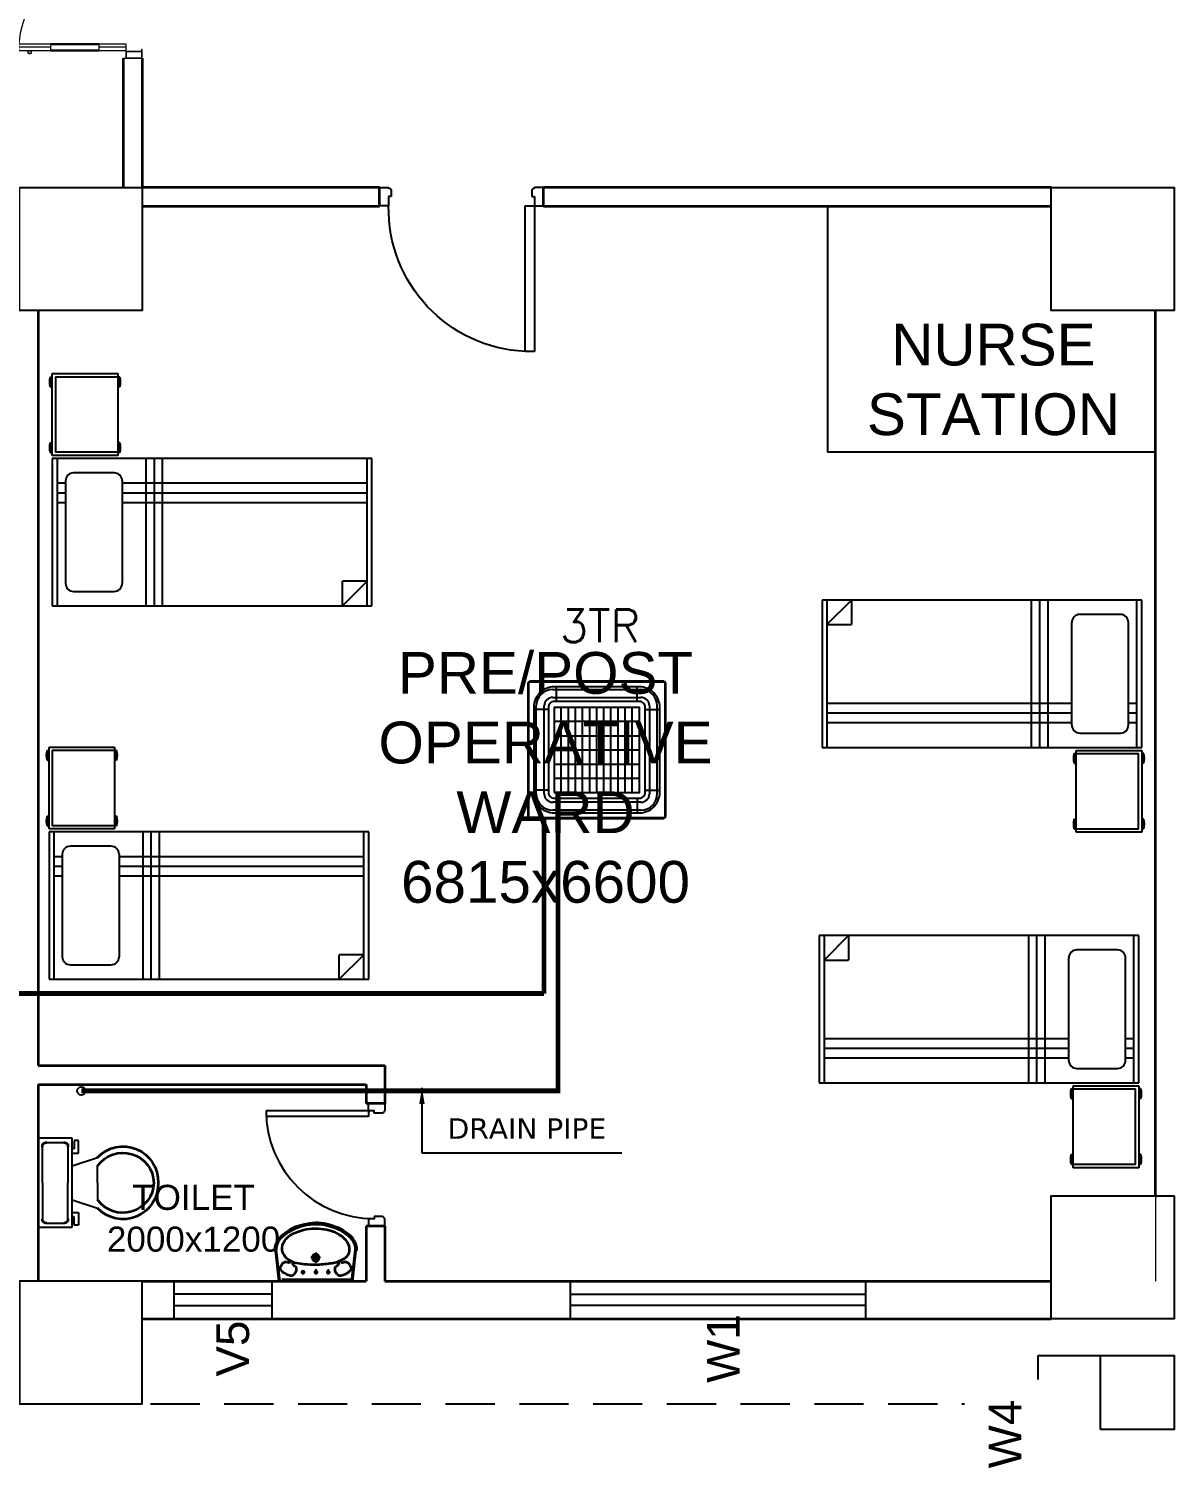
# Model space of a CAD drawing. Extents: x 3550807 to 4078732, y -628171 to -515859.
# Drawn here: x 3948032 to 3955019, y -539546 to -530760 of the extents above; entities that cross this region are included whole.
import ezdxf

# ---------------------------------------------------------------- set-up
doc = ezdxf.new("R2010")
doc.units = 0
doc.header["$LTSCALE"] = 6
doc.header["$MEASUREMENT"] = 0
doc.linetypes.add('HIDDEN', pattern=[0.375, 0.25, -0.125])
doc.layers.get('0').update_dxf_attribs({"linetype": 'CONTINUOUS'})
for name, color, linetype in [('AC-AHU', 7, 'CONTINUOUS'), ('Chajja', 7, 'CONTINUOUS'), ('COL', 5, 'CONTINUOUS'), ('DIM', 7, 'CONTINUOUS'), ('DOOR', 44, 'CONTINUOUS'), ('furniture', 33, 'CONTINUOUS'), ('JOINERY', 7, 'CONTINUOUS'), ('MEP_HVAC_DRAIN_PIPE', 7, 'CONTINUOUS'), ('MEP_HVAC_TEXT', 7, 'CONTINUOUS'), ('Window', 161, 'CONTINUOUS')]:
    doc.layers.add(name, color=color, linetype=linetype)
for name, color, linetype, lineweight in [('Double Leaf Door', 4, 'CONTINUOUS', 18), ('HTL-AC UNIT', 5, 'CONTINUOUS', 25), ('MEP_HVAC_VRF_COPPER_PIPE', 6, 'CONTINUOUS', 9), ('WALL', 10, 'CONTINUOUS', 35)]:
    doc.layers.add(name, color=color, linetype=linetype, lineweight=lineweight)
doc.styles.add('ARIAL', font='arial.ttf')
doc.styles.add('VERDANA', font='verdana.ttf')
doc.dimstyles.new('TEXT', dxfattribs={"dimscale": 0, "dimtxt": 500, "dimasz": 100, "dimexe": 75, "dimexo": 100, "dimgap": 50, "dimtad": 0, "dimdec": 0, "dimzin": 0, "dimdsep": 46, "dimtxsty": 'ARIAL', "dimblk": 'OBLIQUE', "dimcen": 0.09, "dimdle": 100, "dimclrd": 256, "dimclre": 256, "dimclrt": 6, "dimadec": 0, "dimazin": 0, "dimtfac": 1, "dimtdec": 0, "dimtofl": 0, "dimtmove": 2, "dimatfit": 3, "dimfxl": 0, "dimfrac": 2, "dimtolj": 1, "dimtzin": 0, "dimarcsym": 0})

# ---------------------------------------------------------------- blocks, each defined once
blk = doc.blocks.new('1000')
at = {"layer": 'DOOR', "color": 8}
for p, q in [((0, -111.1, 0), (0, 0)), ((0, 0), (55.2, 0, 0)), ((944.8, 0, 0), (944.8, -2.5, 0)), ((1000, 0), (944.8, 0, 0)), ((1000, -111.1, 0), (1000, 0)), ((55.2, 0, 0), (55.2, -2.5, 0)), ((70.2, -55, 0), (55.2, -55, 0)), ((55.2, -55, 0), (55.2, -111.1, 0)), ((70.2, -15, 0), (67.7, -15, 0)), ((70.2, -15, 0), (70.2, -55, 0)), ((929.8, -15, 0), (929.8, -55, 0)), ((929.8, -15, 0), (932.3, -15, 0)), ((929.8, -55, 0), (944.8, -55, 0)), ((944.8, -55, 0), (944.7, -111.1, 0)), ((55.2, -111.1, 0), (0, -111.1, 0)), ((55.2, -111.1, 0), (55.2, -1000.6, 0)), ((111.3, -111.1, 0), (55.2, -111.1, 0)), ((111.3, -1000.6, 0), (111.3, -111.1, 0)), ((944.7, -111.1, 0), (1000, -111.1, 0)), ((55.2, -1000.6, 0), (111.3, -1000.6, 0))]:
    blk.add_line(p, q, dxfattribs=at)
for centre, major_axis, ratio, start_param, end_param in [((55.2, -15, 0), (-8.84, 8.84, 0), 1, 3.926897, 5.497693), ((944.8, -15, 0), (-8.84, 8.84, 0), 1, -0.785492, 0.785304), ((71.4, -128.1, 0), (597.3, 637.4, 0), 0.999944, 3.940126, 5.484659)]:
    blk.add_ellipse(centre, major_axis=major_axis, ratio=ratio, start_param=start_param, end_param=end_param, dxfattribs=at)
blk = doc.blocks.new('A$C45A5314D')
at = {"layer": 'furniture', "color": 8, "ltscale": 0.75}
for p, q in [((-1950, 467.5), (-1950, 967.5)), ((-1950, 967.5), (-1550, 967.5)), ((-1550, 967.5), (-1550, 467.5)), ((-1962.2, 946.4), (-1950, 946.4)), ((-1962.2, 946.4), (-1962.2, 887.3)), ((-1962.2, 945.5), (-1950, 945.5)), ((-1962.2, 944.4), (-1950, 944.4)), ((-1962.2, 943.2), (-1950, 943.2)), ((-1962.2, 941.5), (-1950, 941.5)), ((-1962.2, 939.2), (-1950, 939.2)), ((-1962.2, 936.2), (-1950, 936.2)), ((-1962.2, 932), (-1950, 932)), ((-1962.2, 927.1), (-1950, 927.1)), ((-1962.2, 920.9), (-1950, 920.9)), ((-1962.2, 912.9), (-1950, 912.9)), ((-1962.2, 906.7), (-1950, 906.7)), ((-1962.2, 901.8), (-1950, 901.8)), ((-1962.2, 897.6), (-1950, 897.6)), ((-1962.2, 894.6), (-1950, 894.6)), ((-1962.2, 892.3), (-1950, 892.3)), ((-1962.2, 890.6), (-1950, 890.6)), ((-1962.2, 889.4), (-1950, 889.4)), ((-1962.2, 888.2), (-1950, 888.2)), ((-1962.2, 887.3), (-1950, 887.3)), ((-1930.3, 947.8), (-1930.3, 487.2)), ((-1930.3, 947.8), (-1550, 947.8)), ((-1537.8, 946.4), (-1550, 946.4)), ((-1537.8, 945.5), (-1550, 945.5)), ((-1537.8, 944.4), (-1550, 944.4)), ((-1537.8, 943.2), (-1550, 943.2)), ((-1537.8, 941.5), (-1550, 941.5)), ((-1537.8, 939.2), (-1550, 939.2)), ((-1537.8, 936.2), (-1550, 936.2)), ((-1537.8, 932), (-1550, 932)), ((-1537.8, 927.1), (-1550, 927.1)), ((-1537.8, 920.9), (-1550, 920.9)), ((-1537.8, 912.9), (-1550, 912.9)), ((-1537.8, 906.7), (-1550, 906.7)), ((-1537.8, 901.8), (-1550, 901.8)), ((-1537.8, 897.6), (-1550, 897.6)), ((-1537.8, 894.6), (-1550, 894.6)), ((-1537.8, 892.3), (-1550, 892.3)), ((-1537.8, 890.6), (-1550, 890.6)), ((-1537.8, 889.4), (-1550, 889.4)), ((-1537.8, 888.2), (-1550, 888.2)), ((-1537.8, 887.3), (-1550, 887.3)), ((-1537.8, 946.4), (-1537.8, 887.3)), ((-1962.2, 545.4), (-1950, 545.4)), ((-1962.2, 545.4), (-1962.2, 486.3)), ((-1962.2, 544.5), (-1950, 544.5)), ((-1962.2, 543.4), (-1950, 543.4)), ((-1962.2, 542.2), (-1950, 542.2)), ((-1962.2, 540.4), (-1950, 540.4)), ((-1962.2, 538.1), (-1950, 538.1)), ((-1962.2, 535.2), (-1950, 535.2)), ((-1962.2, 531), (-1950, 531)), ((-1537.8, 545.4), (-1550, 545.4)), ((-1537.8, 544.5), (-1550, 544.5)), ((-1537.8, 543.4), (-1550, 543.4)), ((-1537.8, 542.2), (-1550, 542.2)), ((-1537.8, 540.4), (-1550, 540.4)), ((-1537.8, 538.1), (-1550, 538.1)), ((-1537.8, 535.2), (-1550, 535.2)), ((-1537.8, 531), (-1550, 531)), ((-1537.8, 545.4), (-1537.8, 486.3)), ((-1962.2, 526.1), (-1950, 526.1)), ((-1962.2, 519.9), (-1950, 519.9)), ((-1962.2, 511.9), (-1950, 511.9)), ((-1962.2, 505.7), (-1950, 505.7)), ((-1962.2, 500.7), (-1950, 500.7)), ((-1962.2, 496.6), (-1950, 496.6)), ((-1962.2, 493.6), (-1950, 493.6)), ((-1962.2, 491.3), (-1950, 491.3)), ((-1962.2, 489.6), (-1950, 489.6)), ((-1962.2, 488.4), (-1950, 488.4)), ((-1962.2, 487.2), (-1950, 487.2)), ((-1962.2, 486.3), (-1950, 486.3)), ((-1962.2, 486.3), (-1950, 486.3)), ((-1550, 467.5), (-1950, 467.5)), ((-1550, 487.2), (-1930.3, 487.2)), ((-1537.8, 526.1), (-1550, 526.1)), ((-1537.8, 519.9), (-1550, 519.9)), ((-1537.8, 511.9), (-1550, 511.9)), ((-1537.8, 505.7), (-1550, 505.7)), ((-1537.8, 500.7), (-1550, 500.7)), ((-1537.8, 496.6), (-1550, 496.6)), ((-1537.8, 493.6), (-1550, 493.6)), ((-1537.8, 491.3), (-1550, 491.3)), ((-1537.8, 489.6), (-1550, 489.6)), ((-1537.8, 488.4), (-1550, 488.4)), ((-1537.8, 487.2), (-1550, 487.2)), ((-1537.8, 486.3), (-1550, 486.3))]:
    blk.add_line(p, q, dxfattribs=at)
at = {"layer": 'furniture', "color": 8}
for p, q in [((0, 450), (-1950, 450)), ((-1950, 450), (-1950, -450)), ((-1920.5, 450), (-1920.5, -450)), ((-1376.5, -450), (-1376.5, 450)), ((-1326.5, -450), (-1326.5, 450)), ((-1276.5, -450), (-1276.5, 450)), ((-29.5, -450), (-29.5, 450)), ((0, -450), (0, 450)), ((-1572.3, 361.9), (-1819.8, 361.9)), ((-1920.5, 300), (-1869, 300)), ((-1869, 312.7), (-1869, -312.7)), ((-1523.1, 312.7), (-1523.1, -312.7)), ((-1523.1, 300), (-29.5, 300)), ((-1920.5, 240.9), (-1869, 240.9)), ((-1920.5, 181.9), (-1869, 181.9)), ((-1523.1, 240.9), (-29.5, 240.9)), ((-1523.1, 181.9), (-29.5, 181.9)), ((-179.5, -450), (-29.5, -300)), ((-179.5, -450), (-179.5, -300)), ((-29.5, -300), (-179.5, -300)), ((-1819.8, -361.9), (-1572.3, -361.9)), ((-1950, -450), (0, -450))]:
    blk.add_line(p, q, dxfattribs=at)
at = {"layer": 'furniture', "color": 8, "ltscale": 0.75}
for centre, start, end in [((-1876, 916.9), 161.07537, 198.92466), ((-1624, 916.9), 341.07537, 18.92466), ((-1876, 515.9), 161.07537, 198.92466), ((-1624, 515.9), 341.07537, 18.92466)]:
    blk.add_arc(centre, 91.1, start, end, dxfattribs=at)
at = {"layer": 'furniture', "color": 8}
for centre, start, end in [((-1819.8, 312.7), 90.00001, 180.00001), ((-1572.3, 312.7), 0.00001, 90.00001), ((-1819.8, -312.7), 180.00001, 270.00001), ((-1572.3, -312.7), 270.00001, 0.00001)]:
    blk.add_arc(centre, 49.2, start, end, dxfattribs=at)
blk = doc.blocks.new('750')
at = {"layer": 'DOOR', "color": 8}
for p, q in [((-50, 705), (-47.5, 705)), ((-35, 690), (-35, 692.5)), ((-50, 45), (-47.5, 45)), ((-35, 60), (-35, 57.5)), ((50, 45), (50, 80)), ((50, 80), (675, 80)), ((50, 45), (675, 45)), ((675, 45), (675, 80))]:
    blk.add_line(p, q, dxfattribs=at)
for points in [[(15, 690), (15, 705), (50, 705), (50, 750), (-50, 750), (-50, 705)], [(-35, 690), (15, 690)], [(15, 60), (15, 45), (50, 45), (50, 0), (-50, 0), (-50, 45)], [(-35, 60), (15, 60)]]:
    blk.add_lwpolyline(points, dxfattribs=at)
for centre, radius, start, end in [((-35, 705), 12.5, 180, 270), ((15, 45), 660, 0, 90), ((-35, 45), 12.5, 90, 180)]:
    blk.add_arc(centre, radius, start, end, dxfattribs=at)
blk = doc.blocks.new('1800x80')
at = {"layer": 'Double Leaf Door'}
for points in [[(101770.4, -25417.9), (101775.3, -25417.9), (101775.3, -25121.4), (101770.4, -25121.4)], [(101814, -25121.4), (101809.1, -25121.4), (101809.1, -25417.9), (101814, -25417.9)], [(103113.4, -25121.4), (103118.4, -25121.4), (103118.4, -25417.9), (103113.4, -25417.9)], [(103157.1, -25417.9), (103152.1, -25417.9), (103152.1, -25121.4), (103157.1, -25121.4)]]:
    blk.add_hatch(color=6, dxfattribs=at).paths.add_polyline_path(points)
at = {"layer": 'Double Leaf Door', "color": 8}
for p, q in [((101770.4, -25581.8), (101770.4, -24927.6)), ((101770.4, -24927.6), (101814, -24927.6)), ((101792.2, -25121.4), (101792.2, -24927.6)), ((101814, -24927.6), (101814, -25581.8)), ((103157.1, -24927.6), (103113.4, -24927.6)), ((103113.4, -24927.6), (103113.4, -25581.8)), ((103135.3, -25121.4), (103135.3, -24927.6)), ((103157.1, -25581.8), (103157.1, -24927.6)), ((101756, -24985.1), (101756, -25003.1)), ((101770.4, -24983.1), (101758, -24983.1)), ((101758, -25005), (101770.4, -25005)), ((101770.4, -24983.1), (101770.4, -25005)), ((103157.1, -24983.1), (103169.5, -24983.1)), ((103157.1, -24983.1), (103157.1, -25005)), ((103169.5, -25005), (103157.1, -25005)), ((103171.5, -24985.1), (103171.5, -25003.1)), ((101792.2, -25581.8), (101792.2, -25417.9)), ((103135.3, -25581.8), (103135.3, -25417.9)), ((101726.2, -25581.8), (101726.2, -25681.8)), ((101766.4, -25581.8), (101726.2, -25581.8)), ((101728.2, -25583.8), (101728.2, -25679.8)), ((101764.4, -25583.8), (101728.2, -25583.8)), ((101764.4, -25678.9), (101764.4, -25583.8)), ((101766.4, -25676.9), (101766.4, -25581.8)), ((101814, -25581.8), (101770.4, -25581.8)), ((103113.4, -25581.8), (103157.1, -25581.8)), ((103161.1, -25676.9), (103161.1, -25581.8)), ((103161.1, -25581.8), (103201.2, -25581.8)), ((103163, -25678.9), (103163, -25583.8)), ((103163, -25583.8), (103199.3, -25583.8)), ((103199.3, -25583.8), (103199.3, -25679.8)), ((103201.2, -25581.8), (103201.2, -25681.8)), ((101726.2, -25681.8), (101766.4, -25681.8)), ((101728.2, -25679.8), (101766.4, -25679.8)), ((101776.3, -25678.9), (101764.4, -25678.9)), ((101778.3, -25676.9), (101766.4, -25676.9)), ((101766.4, -25679.8), (101776.3, -25679.8)), ((101766.4, -25681.8), (101778.3, -25681.8)), ((101776.3, -25679.8), (101776.3, -25678.9)), ((101778.3, -25681.8), (101778.3, -25676.9)), ((103149.1, -25681.8), (103149.1, -25676.9)), ((103149.1, -25676.9), (103161.1, -25676.9)), ((103161.1, -25681.8), (103149.1, -25681.8)), ((103151.1, -25679.8), (103151.1, -25678.9)), ((103151.1, -25678.9), (103163, -25678.9)), ((103161.1, -25679.8), (103151.1, -25679.8)), ((103199.3, -25679.8), (103161.1, -25679.8)), ((103201.2, -25681.8), (103161.1, -25681.8))]:
    blk.add_line(p, q, dxfattribs=at)
at = {"layer": 'Double Leaf Door', "color": 6}
for p, q in [((101814, -25121.4), (101770.4, -25121.4)), ((101770.4, -25121.4), (101770.4, -25417.9)), ((101775.3, -25417.9), (101775.3, -25121.4)), ((101809.1, -25417.9), (101809.1, -25121.4)), ((101814, -25417.9), (101814, -25121.4)), ((103113.4, -25417.9), (103113.4, -25121.4)), ((103113.4, -25121.4), (103157.1, -25121.4)), ((103118.4, -25417.9), (103118.4, -25121.4)), ((103152.1, -25417.9), (103152.1, -25121.4)), ((103157.1, -25121.4), (103157.1, -25417.9)), ((101770.4, -25417.9), (101814, -25417.9)), ((103157.1, -25417.9), (103113.4, -25417.9))]:
    blk.add_line(p, q, dxfattribs=at)
at = {"layer": 'Double Leaf Door', "color": 6, "ltscale": 100}
for p, q in [((101809.1, -25121.4), (101809.1, -25417.9)), ((103118.4, -25121.4), (103118.4, -25417.9))]:
    blk.add_line(p, q, dxfattribs=at)
at = {"layer": 'Double Leaf Door', "color": 6}
for points in [[(101770.4, -25121.4), (101770.4, -25417.9), (101775.3, -25417.9), (101775.3, -25121.4), (101770.4, -25121.4)], [(101814, -25121.4), (101814, -25417.9), (101809.1, -25417.9), (101809.1, -25121.4), (101814, -25121.4)], [(103113.4, -25121.4), (103113.4, -25417.9), (103118.4, -25417.9), (103118.4, -25121.4), (103113.4, -25121.4)], [(103157.1, -25121.4), (103157.1, -25417.9), (103152.1, -25417.9), (103152.1, -25121.4), (103157.1, -25121.4)]]:
    blk.add_lwpolyline(points, dxfattribs=at)
at = {"layer": 'Double Leaf Door', "ltscale": 5000}
for points in [[(101770.4, -25121.4), (101770.4, -25417.9), (101775.3, -25417.9), (101775.3, -25121.4), (101770.4, -25121.4)], [(103157.1, -25121.4), (103157.1, -25417.9), (103152.1, -25417.9), (103152.1, -25121.4), (103157.1, -25121.4)]]:
    blk.add_lwpolyline(points, dxfattribs=at)
at = {"layer": 'Double Leaf Door', "color": 8}
for centre, radius, start, end in [((101731.8, -25658.9), 736, 6.01421, 83.58626), ((103143.1, -25606.8), 679.9, 92.50464, 177.89489), ((101756, -24994.1), 3.72, 90, 270), ((101758, -24985.1), 1.98, 90, 180), ((101758, -25003.1), 1.98, 180, 270), ((103169.5, -24985.1), 1.98, 0, 90), ((103169.5, -25003.1), 1.98, 270, 0), ((103171.5, -24994.1), 3.72, 270, 90)]:
    blk.add_arc(centre, radius, start, end, dxfattribs=at)
blk = doc.blocks.new('rhej')
at = {"color": 8, "lineweight": 25}
for p, q in [((271.6, 188.9), (271.6, 266.4)), ((271.6, 266.4), (297.5, 266.4)), ((297.5, 266.4), (297.5, 214.7)), ((310.4, 279.4), (310.4, -263.7)), ((517.3, 279.4), (310.4, 279.4)), ((517.3, 7.8), (517.3, 279.4)), ((310.4, 188.9), (271.6, 188.9)), ((297.5, 214.7), (310.4, 214.7)), ((336.3, 227.7), (336.3, 7.8)), ((465.6, 253.5), (362.2, 253.5)), ((491.5, 7.8), (491.5, 227.7)), ((310.4, 111.3), (155.3, 163)), ((155.3, 7.8), (155.3, 111.3)), ((155.3, 7.8), (155.3, -95.6)), ((336.3, -212), (336.3, 7.8)), ((491.5, 7.8), (491.5, -212)), ((517.3, -263.7), (517.3, 7.8)), ((310.4, -95.6), (155.3, -147.3)), ((271.6, -173.2), (271.6, -250.8)), ((310.4, -173.2), (271.6, -173.2)), ((271.6, -250.8), (297.5, -250.8)), ((297.5, -250.8), (297.5, -199.1)), ((297.5, -199.1), (310.4, -199.1)), ((465.6, -237.9), (362.2, -237.9)), ((310.4, -263.7), (517.3, -263.7))]:
    blk.add_line(p, q, dxfattribs=at)
at = {"color": 8, "extrusion": (0, 0, -1)}
for centre, major_axis, start_param, end_param in [((0, 15.7), (151.4, -151.4), 2.319632, 4.738539), ((0.9, 2.3), (-133.6, -133.6), 0.814663, 3.31238), ((358.9, 230.9), (-16.2, -16.2), 0.643501, 2.498091), ((468.8, 230.9), (16.2, -16.2), 3.785094, 5.639684), ((0, 0), (-151.4, -151.4), 4.686239, 7.105146), ((0.9, 13.4), (-133.6, -133.6), 4.541602, 7.039318), ((358.9, -215.2), (-16.2, -16.2), -0.927295, 0.927295), ((468.8, -215.2), (16.2, -16.2), 5.35589, 7.21048)]:
    blk.add_ellipse(centre, major_axis=major_axis, ratio=1, start_param=start_param, end_param=end_param, dxfattribs=at)
blk = doc.blocks.new('u46')
at = {"color": 8, "lineweight": 25}
for p, q in [((-10.2, 228.4), (174.5, 249.1)), ((-10.2, 220.4), (181.2, 241.9)), ((-0.6, -208.9), (0.6, 208.9)), ((44.2, 92.9), (44.2, 66.7)), ((56.5, 80.8), (29.2, 80.8)), ((61.7, 1.6), (29.2, 1.6)), ((44.2, 13.7), (44.2, -12.6)), ((163.2, 3), (101.8, 3)), ((133.1, -27.2), (133.1, 33.1)), ((61.7, -73.2), (29.2, -73.2)), ((44.2, -61.1), (44.2, -87.4)), ((-10.2, -216.1), (181.2, -237.6)), ((-10.2, -224.1), (174.5, -244.8))]:
    blk.add_line(p, q, dxfattribs=at)
at = {"color": 8, "extrusion": (0, 0, -1)}
for centre, major_axis, start_param, end_param in [((144.8, 128.2), (1.1, 126.1), -1.238036, -0.892193), ((65.8, 198.9), (0, 20.7), -1.101507, 0.481509), ((57.5, 163.3), (-0.3, 56.9), 0.324902, 0.965135), ((208, 103.4), (0, 109.8), -1.431017, -0.436146), ((90.3, 184.5), (0, 17.9), 0.880684, 2.260744), ((189.6, 137.7), (0, 70.9), -0.405199, 0.56573), ((187.7, 150.5), (0, 99.5), -0.132539, 0.848731), ((185.8, 147.6), (0.1, 94.4), -0.049658, 0.838116), ((153.9, 79), (-0.2, 139.7), 0.557563, 1.193786), ((57.3, 20.1), (0, 275.4), 0.806541, 1.180915), ((49.5, 13.5), (-0.1, 293.9), 0.809856, 1.41441), ((56, 154.5), (0, 34), 4.33982, 5.202657), ((64.6, 170.4), (0.3, 49.2), 3.359735, 4.09512), ((62.5, 153), (0, 31.9), 2.620328, 3.422401), ((104.1, 117.8), (-0.2, 26.8), -1.278641, -0.487266), ((96.3, 135.9), (0, 7.39), -0.727724, 1.373337), ((387.1, 47.9), (-0.3, 296.4), -1.495794, -1.328336), ((110.3, 167.2), (-6.08, 6.08), 4.867594, 6.265028), ((110.5, 165), (5.47, 5.47), 2.097053, 3.541809), ((13.1, 6.8), (0, 297.5), 1.141495, 1.637774), ((35, 2.5), (0, 302.7), 1.155365, 1.952189), ((44.2, 80.8), (0.02, 6.43), 3.139035, 9.42222), ((44.2, 1.6), (0.08, 6.43), 3.12883, 9.412015), ((820.2, -1), (0.1, 732.1), -1.56667, -1.474079), ((888.1, 36.7), (0.8, 800.7), 4.558159, 4.668067), ((133.1, 3), (0, 21.6), 3.141254, 9.424439), ((133.1, 3), (-0.1, 15.5), 3.145308, 9.428493), ((133.1, 3), (0, 10.9), 3.142047372431534, 9.42523267961112), ((72.5, -1.7), (-0.1, 274.2), 1.346594, 1.865175), ((44.2, -73.2), (0.02, 6.43), 3.139035, 9.42222), ((263.1, -73.7), (0.1, 166.8), 4.181112, 4.641559), ((56.1, -13.3), (0.2, 287), 1.808981, 2.322804), ((62.5, -10.9), (0, 247.5), 1.579809, 2.112792), ((56, -148.1), (0, 34), 4.222121, 5.084958), ((64.6, -163.9), (0.1, 49.2), -0.960797, -0.225412), ((144.8, -121.8), (-0.3, 126.1), 4.027191, 4.373034), ((62.5, -146.6), (-0.1, 31.9), -0.276767, 0.525307), ((104.1, -111.4), (0.2, 26.8), 3.628858, 4.420234), ((96.6, -128.2), (-0.03, 8.55), 1.455188, 3.796569), ((110.3, -160.8), (-6.08, 6.08), 4.730546, 6.12798), ((111.3, -159.3), (6.17, 6.17), 4.354779, 6.027124), ((90.3, -178.1), (0, 17.9), 0.880848, 2.260908), ((192.6, -126.1), (0, 80.1), 3.554495, 4.299548), ((163.1, -79.8), (0.2, 126), 2.054055, 2.802751), ((124.5, -51.6), (-0.2, 200.3), 1.868215, 2.281789), ((65.8, -192.5), (0, 20.7), 2.661884, 4.2449), ((57.5, -156.9), (0.3, 56.9), 2.176458, 2.816691), ((181.2, -107), (0, 94.7), 2.890537, 3.362984), ((184.7, -162.2), (-0.1, 83.2), 2.850118, 3.264751), ((188.2, -159.7), (0, 78.1), 2.562376, 3.231693), ((187.2, -138.1), (-0.1, 106), 2.310552, 2.942572), ((171.7, -117.2), (-0.1, 123.1), 2.127435, 2.640092)]:
    blk.add_ellipse(centre, major_axis=major_axis, ratio=1, start_param=start_param, end_param=end_param, dxfattribs=at)
blk = doc.blocks.new('1232')
at = {"layer": 'Chajja', "color": 8, "linetype": 'ByBlock'}
for p, q in [((-4580, -975), (-4200, -975)), ((-4580, -1119.8), (-4580, -975))]:
    blk.add_line(p, q, dxfattribs=at)
at = {"layer": 'Chajja', "color": 8, "linetype": 'HIDDEN', "ltscale": 200}
blk.add_line((-27545, -1269.8), (-5030, -1269.8), dxfattribs=at)
at = {"layer": 'COL', "color": 8}
for points in [[(-10795, 6155.2), (-10045, 6155.2), (-10045, 5405.2), (-10795, 5405.2)], [(-3750, 0), (-3750, -750), (-4500, -750), (-4500, 0)], [(-10045, -519.8), (-10795, -519.8), (-10795, -1269.8), (-10045, -1269.8)], [(-4200, -1425), (-4200, -975), (-3750, -975), (-3750, -1425)]]:
    blk.add_lwpolyline(points, close=True, dxfattribs=at)
at = {"layer": 'COL', "color": 8, "elevation": 0}
blk.add_lwpolyline([(-4500, 6155.2), (-3750, 6155.2), (-3750, 5405.2), (-4500, 5405.2)], close=True, dxfattribs=at)
at = {"layer": 'furniture', "color": 8, "linetype": 'Continuous'}
for p in [(-5865, 6040.2), (-3865, 4540.2)]:
    blk.add_line(p, (-5865, 4540.2), dxfattribs=at)
at = {"layer": 'WALL', "color": 8, "linetype": 'ByBlock'}
for p, q in [((-10160, 6155.2), (-10160, 6945.2)), ((-10045, 6945.2), (-10045, 6155.2)), ((-8597.6, 6155.2, 0), (-10045, 6155.2)), ((-8597.6, 6040.2, 0), (-8597.6, 6155.2, 0)), ((-7597.6, 6040.2, 0), (-7597.6, 6155.2, 0)), ((-4500, 6155.2, 0), (-7597.6, 6155.2, 0)), ((-8597.6, 6040.2, 0), (-10045, 6040.2)), ((-4500, 6040.2, 0), (-7597.6, 6040.2, 0)), ((-10680, 5405.2), (-10680, 795.2)), ((-3865, 0), (-3865, 5405.2)), ((-10680, 795.2), (-8565, 795.2)), ((-8565, 795.2), (-8565, 565)), ((-10680, 680.2), (-10680, -519.8)), ((-10680, 680.2), (-8680, 680.2)), ((-8680, 680.2), (-8680, 565)), ((-8565, 565), (-8680, 565)), ((-8680, -184.8), (-8680, -519.8)), ((-8565, -184.8), (-8680, -184.8)), ((-8565, -184.8), (-8565, -519.8)), ((-10045, -519.8), (-8680, -519.8)), ((-8565, -519.8), (-4500, -519.8)), ((-10045, -749.8), (-4500, -749.8))]:
    blk.add_line(p, q, dxfattribs=at)
at = {"layer": 'WALL', "color": 8, "lineweight": 0}
for p, q in [((-10160, 6945.2), (-10045, 6945.2)), ((-3865, 980.2), (-3865, -519.8)), ((-10680, -519.8), (-10425, -519.8))]:
    blk.add_line(p, q, dxfattribs=at)
at = {"layer": 'Window', "color": 8, "linetype": 'Continuous'}
for points in [[(-9253.6, -749.8), (-9253.6, -519.8), (-9853.6, -519.8), (-9853.6, -749.8)], [(-5632.5, -519.8), (-5632.5, -749.8), (-7432.5, -749.8), (-7432.5, -519.8)], [(-9253.6, -669.8), (-9253.6, -599.8), (-9853.6, -599.8), (-9853.6, -669.8)], [(-5632.5, -599.8), (-5632.5, -669.8), (-7432.5, -669.8), (-7432.5, -599.8)]]:
    blk.add_lwpolyline(points, close=True, dxfattribs=at)
at = {"layer": 'DOOR', "color": 8, "linetype": 'Continuous', "xscale": -1, "rotation": 359.9999867131476}
blk.add_blockref('1000', (-7597.6, 6155.2, 0), dxfattribs=at)
at = {"layer": 'DOOR', "color": 8, "rotation": 180}
blk.add_blockref('750', (-8615, 565.2), dxfattribs=at)
at = {"layer": 'Double Leaf Door', "color": 8, "rotation": 90}
blk.add_blockref('1800x80', (-35726.8, -94781.1), dxfattribs=at)
at = {"layer": 'furniture', "color": 8, "linetype": 'Continuous'}
for p, rotation in [((-8644.6, 4051.6), 1.312676974619594e-05), ((-5898.1, 3187.2), 180.0000131267695), ((-8664.1, 1772.5), 1.312676974619594e-05), ((-5915.9, 1139.8), 180.0000131267694)]:
    blk.add_blockref('A$C45A5314D', p, dxfattribs=dict(at, rotation=rotation))
at = {"layer": 'WALL', "color": 8, "linetype": 'ByBlock'}
for name, p, rotation in [('rhej', (-10162.7, 88), 180), ('u46', (-8984.3, -509.6), 90)]:
    blk.add_blockref(name, p, dxfattribs=dict(at, rotation=rotation))
at = {"layer": 'DIM', "color": 8, "attachment_point": 5, "style": 'ARIAL'}
for s, insert, char_height, width in [('NURSE STATION', (-4852.7, 4982.1), 255, 2454.158), ('PRE/POST \\POPERATIVE WARD\\P6815x6600', (-7585.2, 2552.9), 255, 2454.158), ('TOILET\\P2000x1200', (-9732.3, -137.4, -101230.8), 153, 1626.956)]:
    blk.add_mtext(s, dxfattribs=dict(at, insert=insert, char_height=char_height, width=width))
at = {"layer": 'JOINERY', "color": 8, "style": 'ARIAL', "width": 1}
for s, p in [('V5', (-9393.7, -1102.7)), ('W1', (-6400.9, -1141.4)), ('W4', (-4682, -1663.3))]:
    blk.add_text(s, height=200, rotation=90, dxfattribs=at).set_placement(p)
blk = doc.blocks.new('CASSETTE UNIT - 3TR')
at = {"layer": 'HTL-AC UNIT', "color": 3}
for p, q in [((953753.2, -137420.8), (954583.3, -137420.8)), ((953753.2, -138250.3), (953753.2, -137420.8)), ((954583.3, -137420.8), (954583.3, -138250.3)), ((953951.9, -138095), (953951.9, -137576.1)), ((953995.2, -138095), (953995.2, -137576.1)), ((954038.4, -138095), (954038.4, -137576.1)), ((954081.7, -138095), (954081.7, -137576.1)), ((954124.9, -138095), (954124.9, -137576.1)), ((954168.2, -138095), (954168.2, -137576.1)), ((954211.4, -138095), (954211.4, -137576.1)), ((954254.8, -138095), (954254.8, -137576.1)), ((954298.1, -138095), (954298.1, -137576.1)), ((954341.3, -138095), (954341.3, -137576.1)), ((954384.6, -138095), (954384.6, -137576.1)), ((954428, -137663.5), (953908.5, -137663.5)), ((953908.5, -137750), (954428, -137750)), ((954428, -137836.5), (953908.5, -137836.5)), ((953908.5, -137923.1), (954428, -137923.1)), ((954428, -138009.6), (953908.5, -138009.6)), ((954583.3, -138250.3), (953753.2, -138250.3))]:
    blk.add_line(p, q, dxfattribs=at)
at = {"layer": 'HTL-AC UNIT', "color": 1}
for p, q in [((953899.9, -137466.7), (954436.6, -137466.7)), ((953799.1, -138103.6), (953799.1, -137567.5)), ((953847.6, -138103.6), (953847.6, -137567.5)), ((953899.9, -137515.2), (954436.6, -137515.2)), ((954488.9, -137567.5), (954488.9, -138103.6)), ((954537.4, -138103.6), (954537.4, -137567.5)), ((954436.6, -138155.9), (953899.9, -138155.9)), ((954436.6, -138204.4), (953899.9, -138204.4))]:
    blk.add_line(p, q, dxfattribs=at)
at = {"layer": 'HTL-AC UNIT', "color": 8}
for p, q in [((953921.7, -137540.4), (953921.7, -137451.2)), ((954414.8, -137540.4), (954414.8, -137451.2)), ((953872.8, -137589.3), (953783.6, -137589.3)), ((954463.7, -137589.3), (954552.9, -137589.3)), ((953872.8, -138081.8), (953783.6, -138081.8)), ((954463.7, -138081.8), (954552.9, -138081.8)), ((953921.7, -138130.7), (953921.7, -138219.9)), ((954414.8, -138130.7), (954414.8, -138219.9))]:
    blk.add_line(p, q, dxfattribs=at)
at = {"layer": 'HTL-AC UNIT', "color": 3}
blk.add_lwpolyline([(953765.8, -138255.6), (954570.7, -138255.6, 0.414214), (954588.5, -138237.7), (954588.5, -137433.4, 0.414214), (954570.7, -137415.6), (953765.8, -137415.6, 0.414214), (953747.9, -137433.4), (953747.9, -138237.7, 0.414214)], format="xyb", close=True, dxfattribs=at)
at = {"layer": 'HTL-AC UNIT', "color": 8}
for points in [[(953908.5, -138219.9), (954428, -138219.9, 0.414214), (954552.9, -138095), (954552.9, -137576.1, 0.414214), (954428, -137451.2), (953908.5, -137451.2, 0.414214), (953783.6, -137576.1), (953783.6, -138095, 0.414214)], [(953908.5, -138130.7), (954428, -138130.7, 0.414214), (954463.7, -138095), (954463.7, -137576.1, 0.414214), (954428, -137540.4), (953908.5, -137540.4, 0.414214), (953872.8, -137576.1), (953872.8, -138095, 0.414214)]]:
    blk.add_lwpolyline(points, format="xyb", close=True, dxfattribs=at)
blk.add_lwpolyline([(953908.5, -138095), (954428, -138095), (954428, -137576.1), (953908.5, -137576.1)], close=True, dxfattribs=at)
at = {"layer": 'HTL-AC UNIT', "color": 1}
for centre, radius, start, end in [((953899.9, -137567.5), 100.7, 90, 180), ((954436.6, -137567.5), 100.7, 0, 90), ((953899.9, -137567.5), 52.3, 90, 180), ((954436.6, -137567.5), 52.3, 0, 90), ((953899.9, -138103.6), 100.7, 180, 270), ((953899.9, -138103.6), 52.3, 180, 270), ((954436.6, -138103.6), 52.3, 270, 0), ((954436.6, -138103.6), 100.7, 270, 0)]:
    blk.add_arc(centre, radius, start, end, dxfattribs=at)
blk = doc.blocks.new('_Oblique')
at = {"color": 0, "linetype": 'ByBlock', "lineweight": -2}
blk.add_line((-0.5, -0.5), (0.5, 0.5), dxfattribs=at)

msp = doc.modelspace()

# ---------------------------------------------------------------- linework, layer by layer
at = {"layer": 'MEP_HVAC_DRAIN_PIPE', "linetype": 'ByBlock', "const_width": 30}
msp.add_lwpolyline([(3951260.2, -535581.3), (3951260.2, -537243.1), (3948351.9, -537243.1)], dxfattribs=at)
at = {"layer": 'MEP_HVAC_DRAIN_PIPE', "linetype": 'ByBlock'}
msp.add_circle((3948351.9, -537243.1), 25, dxfattribs=at)
at = {"layer": 'MEP_HVAC_VRF_COPPER_PIPE', "color": 6, "linetype": 'ByBlock', "const_width": 30}
for points, elevation in [([(3951174.7, -536648.5), (3951174.7, -535581.3)], 0), ([(3951174.7, -536648.5), (3943608.7, -536648.5)], -50615.4)]:
    msp.add_lwpolyline(points, dxfattribs=dict(at, elevation=elevation))

# ---------------------------------------------------------------- block references
at = {"linetype": 'ByBlock'}
msp.add_blockref('1232', (3958769.5, -537884), dxfattribs=at)
at = {"layer": 'HTL-AC UNIT'}
msp.add_blockref('CASSETTE UNIT - 3TR', (2997328.7, -397325.7), dxfattribs=at)

# ---------------------------------------------------------------- texts
at = {"layer": 'MEP_HVAC_TEXT', "color": 0, "linetype": 'ByBlock', "insert": (3951273.1, -534304.2), "char_height": 200, "width": 269.735, "attachment_point": 1, "rotation": 359.99312, "style": 'VERDANA'}
msp.add_mtext('{\\Fromans|c0;3TR}', dxfattribs=at)
at = {"layer": 'MEP_HVAC_TEXT', "color": 0, "insert": (3951554.5, -537410.4), "char_height": 125, "width": 1718.699, "attachment_point": 3, "rotation": 359.99312, "style": 'VERDANA'}
msp.add_mtext('{\\C256;DRAIN PIPE}', dxfattribs=at)

# ---------------------------------------------------------------- leaders
at = {"layer": 'AC-AHU', "linetype": 'ByBlock'}
msp.add_leader([(3950430.5, -537223.6), (3950430.5, -537621.5), (3951650.5, -537621.5)], dimstyle='TEXT', override={"dimscale": 1, "dimtxt": 200, "dimasz": 100}, dxfattribs=at)

doc.saveas('drawing.dxf')
